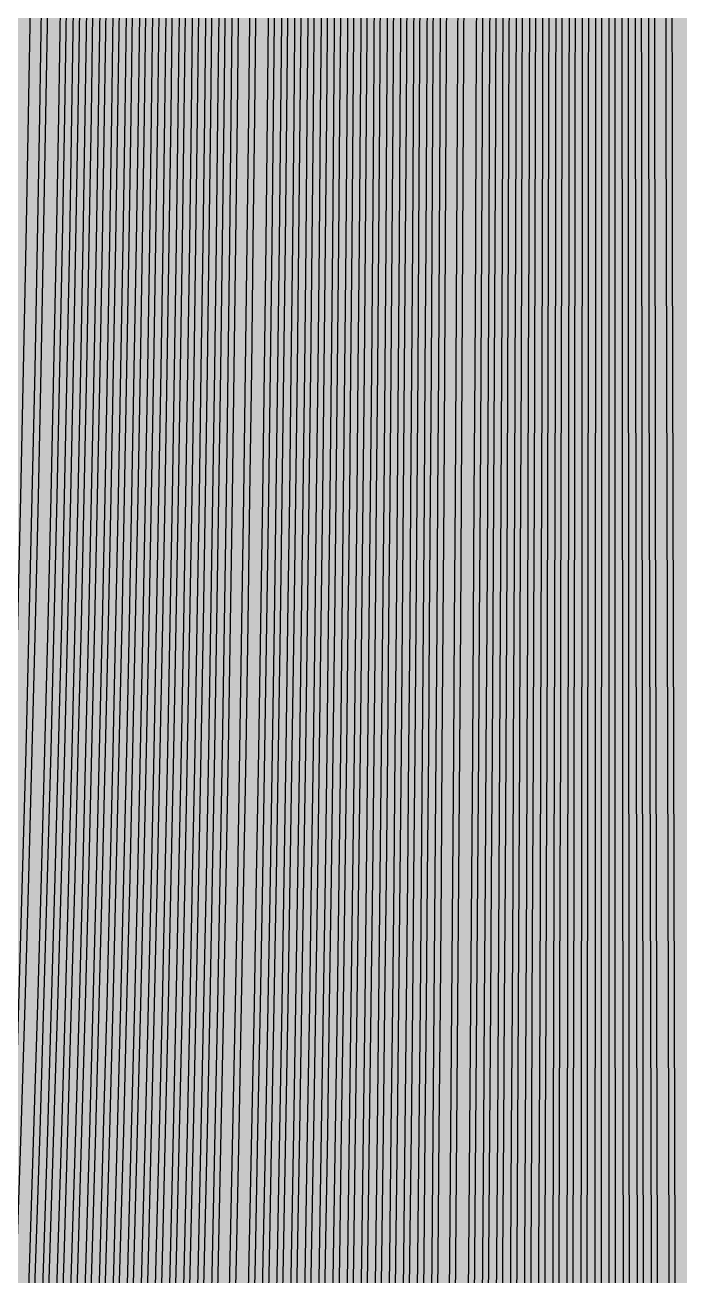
# Model space of a CAD drawing. Header units: metres. Extents: x -7231 to 10969, y -37556 to 1873.
# Drawn here: x 1465.3 to 1692.4, y -761.4 to -327.8 of the extents above; entities that cross this region are included whole.
import ezdxf

# ---------------------------------------------------------------- set-up
doc = ezdxf.new("R2010")
doc.units = ezdxf.units.M
doc.layers.add('Metal1', color=4, linetype='CONTINUOUS')
doc.layers.add('Polyimide', color=7, linetype='CONTINUOUS')

msp = doc.modelspace()

# ---------------------------------------------------------------- hatches: boundary and pattern name
at = {"layer": 'Polyimide'}
msp.add_hatch(color=7, dxfattribs=at).paths.add_polyline_path([(4065.69, -468), (4066.67, -501.99), (4068.51, -535.99), (4071.41, -569.99), (4075.54, -603.99), (4081.04, -637.99), (4088.01, -671.99), (4096.52, -705.98), (4106.62, -739.98), (4118.33, -773.98), (4131.63, -807.98), (4146.49, -841.98), (4162.87, -875.98), (4180.68, -909.97), (4199.83, -943.97), (4220.22, -977.97), (4241.73, -1011.97), (4264.21, -1045.97), (4287.52, -1079.96), (4311.51, -1113.96), (4336.01, -1147.96), (4360.86, -1181.96), (4385.88, -1215.96), (4410.89, -1249.96), (4435.74, -1283.95), (4460.24, -1317.95), (4484.23, -1351.95), (4507.54, -1385.95), (4530.02, -1419.95), (4551.53, -1453.94), (4571.92, -1487.94), (4591.07, -1521.94), (4608.88, -1555.94), (4625.26, -1589.94), (4640.12, -1623.94), (4653.42, -1657.93), (4665.13, -1691.93), (4675.23, -1725.93), (4683.74, -1759.93), (4690.71, -1793.93), (4696.21, -1827.93), (4700.34, -1861.92), (4703.24, -1895.92), (4705.08, -1929.92), (4706.06, -1963.92), (4706.44, -1997.92), (4706.5, -2031.91), (4706.5, -4793.02), (4709.95, -4838.39), (4720.22, -4882.71), (4737.08, -4924.98), (4760.13, -4964.2), (4788.85, -4999.49), (4822.58, -5030.03), (4860.53, -5055.12), (4901.85, -5074.18), (4901.85, -5074.18), (4970.68, -5105.23), (5034.7, -5145.26), (5092.76, -5193.54), (5143.8, -5249.19), (5186.89, -5311.2), (5221.24, -5378.44), (5246.23, -5449.69), (5261.41, -5523.66), (5266.5, -5599), (5261.41, -5674.34), (5246.23, -5748.31), (5221.24, -5819.56), (5186.89, -5886.8), (5143.8, -5948.81), (5092.76, -6004.46), (5034.7, -6052.74), (4970.68, -6092.77), (4901.85, -6123.82), (4860.53, -6142.88), (4822.58, -6167.97), (4788.85, -6198.51), (4760.13, -6233.8), (4737.08, -6273.02), (4720.22, -6315.29), (4709.95, -6359.61), (4706.5, -6404.98), (4706.5, -9221.52), (4709.95, -9266.88), (4720.22, -9311.21), (4737.08, -9353.47), (4760.13, -9392.7), (4788.85, -9427.98), (4822.58, -9458.52), (4860.53, -9483.61), (4901.85, -9502.67), (4970.68, -9533.72), (5034.7, -9573.75), (5092.76, -9622.03), (5143.8, -9677.68), (5186.89, -9739.69), (5221.24, -9806.94), (5246.23, -9878.19), (5261.41, -9952.16), (5266.5, -10027.49), (5261.41, -10102.83), (5246.23, -10176.8), (5221.24, -10248.05), (5186.89, -10315.3), (5143.8, -10377.31), (5092.76, -10432.96), (5034.7, -10481.24), (4970.68, -10521.27), (4901.85, -10552.32), (4860.53, -10571.38), (4822.58, -10596.46), (4788.85, -10627), (4760.13, -10662.29), (4737.08, -10701.52), (4720.22, -10743.78), (4709.95, -10788.1), (4706.5, -10833.47), (4706.5, -13650.01), (4709.95, -13695.38), (4720.22, -13739.7), (4737.08, -13781.96), (4760.13, -13821.19), (4788.85, -13856.48), (4822.58, -13887.02), (4860.53, -13912.11), (4901.85, -13931.17), (4970.68, -13962.22), (5034.7, -14002.25), (5092.76, -14050.53), (5143.8, -14106.18), (5186.89, -14168.19), (5221.24, -14235.43), (5246.23, -14306.68), (5261.41, -14380.65), (5266.5, -14455.99), (5261.41, -14531.33), (5246.23, -14605.29), (5221.24, -14676.55), (5186.89, -14743.79), (5143.8, -14805.8), (5092.76, -14861.45), (5034.7, -14909.73), (4970.68, -14949.76), (4901.85, -14980.81), (4860.53, -14999.87), (4822.58, -15024.96), (4788.85, -15055.5), (4760.13, -15090.79), (4737.08, -15130.01), (4720.22, -15172.27), (4709.95, -15216.6), (4706.5, -15261.97), (4706.5, -15455.99), (4720.95, -15750.04), (4764.14, -16041.26), (4835.68, -16326.84), (4934.86, -16604.04), (5060.74, -16870.18), (5212.09, -17122.7), (5387.47, -17359.17), (5585.18, -17577.31), (5803.32, -17775.02), (6039.79, -17950.4), (6292.31, -18101.75), (6558.45, -18227.63), (6835.65, -18326.81), (7121.23, -18398.34), (7412.45, -18441.54), (7706.5, -18455.99), (9969.01, -18455.99), (10047.42, -18459.84), (10125.08, -18471.36), (10201.23, -18490.44), (10275.15, -18516.89), (10346.12, -18550.45), (10413.46, -18590.81), (10476.52, -18637.58), (10534.69, -18690.3), (10587.41, -18748.47), (10634.18, -18811.53), (10674.54, -18878.87), (10708.11, -18949.84), (10734.56, -19023.76), (10753.63, -19099.92), (10765.15, -19177.58), (10769.01, -19255.99), (10769.01, -20895.8), (10730.24, -20951.41), (10694.6, -21009.08), (10662.21, -21068.63), (10633.17, -21129.89), (10607.55, -21192.66), (10585.45, -21256.74), (10566.93, -21321.96), (10552.05, -21388.09), (10540.84, -21454.95), (10533.35, -21522.33), (10529.6, -21590.02), (10529.6, -21657.81), (10533.35, -21725.5), (10540.84, -21792.87), (10552.05, -21859.73), (10566.93, -21925.87), (10585.45, -21991.08), (10607.55, -22055.17), (10633.17, -22117.94), (10662.21, -22179.19), (10694.6, -22238.74), (10730.24, -22296.41), (10769.01, -22352.03), (10769.01, -32454.24), (10728.74, -32510.49), (10691.72, -32568.92), (10658.05, -32629.35), (10627.85, -32691.58), (10601.2, -32755.42), (10578.21, -32820.67), (10558.93, -32887.1), (10543.44, -32954.52), (10531.77, -33022.71), (10523.97, -33091.44), (10520.07, -33160.51), (10520.07, -33229.69), (10523.97, -33298.75), (10531.77, -33367.49), (10543.44, -33435.67), (10558.93, -33503.09), (10578.21, -33569.53), (10601.2, -33634.77), (10627.85, -33698.61), (10658.05, -33760.85), (10691.72, -33821.28), (10728.74, -33879.71), (10769.01, -33935.96), (10769.01, -36556), (10765.15, -36634.41), (10753.63, -36712.07), (10734.56, -36788.23), (10708.11, -36862.15), (10674.54, -36933.12), (10634.18, -37000.46), (10587.41, -37063.51), (10534.69, -37121.69), (10476.52, -37174.41), (10413.46, -37221.18), (10346.12, -37261.54), (10275.15, -37295.1), (10201.23, -37321.55), (10125.08, -37340.63), (10047.42, -37352.15), (9969.01, -37356), (-6231.01, -37356), (-6309.42, -37352.15), (-6387.08, -37340.63), (-6463.23, -37321.55), (-6537.15, -37295.1), (-6608.12, -37261.54), (-6675.46, -37221.18), (-6738.52, -37174.41), (-6796.69, -37121.69), (-6849.41, -37063.51), (-6896.18, -37000.46), (-6936.54, -36933.12), (-6970.11, -36862.15), (-6996.56, -36788.23), (-7015.63, -36712.07), (-7027.15, -36634.41), (-7031.01, -36556), (-7031.01, -33936), (-6990.74, -33879.75), (-6953.7, -33821.31), (-6920.03, -33760.88), (-6889.82, -33698.64), (-6863.18, -33634.8), (-6840.18, -33569.55), (-6820.9, -33503.11), (-6805.4, -33435.69), (-6793.74, -33367.49), (-6785.94, -33298.75), (-6782.03, -33229.68), (-6782.03, -33160.5), (-6785.94, -33091.43), (-6793.74, -33022.69), (-6805.4, -32954.5), (-6820.9, -32887.07), (-6840.18, -32820.63), (-6863.18, -32755.39), (-6889.82, -32691.54), (-6920.03, -32629.3), (-6953.7, -32568.87), (-6990.74, -32510.43), (-7031.01, -32454.18), (-7031.01, -22364.83), (-6990.74, -22308.58), (-6953.7, -22250.14), (-6920.03, -22189.71), (-6889.82, -22127.47), (-6863.18, -22063.62), (-6840.18, -21998.38), (-6820.9, -21931.94), (-6805.4, -21864.51), (-6793.74, -21796.32), (-6785.94, -21727.58), (-6782.03, -21658.51), (-6782.03, -21589.33), (-6785.94, -21520.26), (-6793.74, -21451.52), (-6805.4, -21383.32), (-6820.9, -21315.9), (-6840.18, -21249.46), (-6863.18, -21184.21), (-6889.82, -21120.37), (-6920.03, -21058.13), (-6953.7, -20997.7), (-6990.74, -20939.26), (-7031.01, -20883.01), (-7031.01, -19255.99), (-7027.15, -19177.58), (-7015.63, -19099.92), (-6996.56, -19023.76), (-6970.11, -18949.84), (-6936.54, -18878.87), (-6896.18, -18811.53), (-6849.41, -18748.47), (-6796.69, -18690.3), (-6738.52, -18637.58), (-6675.46, -18590.81), (-6608.12, -18550.45), (-6537.15, -18516.89), (-6463.23, -18490.44), (-6387.08, -18471.36), (-6309.42, -18459.84), (-6231.01, -18455.99), (-3968.5, -18455.99), (-3674.45, -18441.54), (-3383.23, -18398.34), (-3097.65, -18326.81), (-2820.45, -18227.63), (-2554.31, -18101.75), (-2301.79, -17950.4), (-2065.32, -17775.02), (-1847.18, -17577.31), (-1649.47, -17359.17), (-1474.09, -17122.7), (-1322.74, -16870.18), (-1196.86, -16604.04), (-1097.68, -16326.84), (-1026.14, -16041.26), (-982.95, -15750.04), (-968.5, -15455.99), (-968.5, -15261.97), (-971.95, -15216.6), (-982.22, -15172.27), (-999.08, -15130.01), (-1022.13, -15090.79), (-1050.85, -15055.5), (-1084.58, -15024.96), (-1122.53, -14999.87), (-1163.85, -14980.81), (-1232.68, -14949.76), (-1296.7, -14909.73), (-1354.76, -14861.45), (-1405.8, -14805.8), (-1448.89, -14743.79), (-1483.24, -14676.55), (-1508.23, -14605.29), (-1523.41, -14531.33), (-1528.5, -14455.99), (-1523.41, -14380.65), (-1508.23, -14306.68), (-1483.24, -14235.43), (-1448.89, -14168.19), (-1405.8, -14106.18), (-1354.76, -14050.53), (-1296.7, -14002.25), (-1232.68, -13962.22), (-1163.85, -13931.17), (-1122.53, -13912.11), (-1084.58, -13887.02), (-1050.85, -13856.48), (-1022.13, -13821.19), (-999.08, -13781.96), (-982.22, -13739.7), (-971.95, -13695.38), (-968.5, -13650.01), (-968.5, -12309.64), (-971.95, -12264.27), (-982.22, -12219.94), (-999.08, -12177.68), (-1022.13, -12138.46), (-1050.85, -12103.17), (-1084.58, -12072.63), (-1122.53, -12047.54), (-1163.85, -12028.48), (-1232.68, -11997.43), (-1296.7, -11957.4), (-1354.76, -11909.12), (-1405.8, -11853.47), (-1448.89, -11791.46), (-1483.24, -11724.22), (-1508.23, -11652.96), (-1523.41, -11579), (-1528.5, -11503.66), (-1523.41, -11428.32), (-1508.23, -11354.35), (-1483.24, -11283.1), (-1448.89, -11215.86), (-1405.8, -11153.85), (-1354.76, -11098.2), (-1296.7, -11049.92), (-1232.68, -11009.89), (-1163.85, -10978.84), (-1122.53, -10959.78), (-1084.58, -10934.69), (-1050.85, -10904.15), (-1022.13, -10868.86), (-999.08, -10829.63), (-982.22, -10787.37), (-971.95, -10743.05), (-968.5, -10697.68), (-968.5, -9357.31), (-971.95, -9311.94), (-982.22, -9267.62), (-999.08, -9225.35), (-1022.13, -9186.13), (-1050.85, -9150.84), (-1084.58, -9120.3), (-1122.53, -9095.21), (-1163.85, -9076.15), (-1163.85, -9076.15), (-1232.68, -9045.1), (-1296.7, -9005.07), (-1354.76, -8956.79), (-1405.8, -8901.14), (-1448.89, -8839.13), (-1483.24, -8771.89), (-1508.23, -8700.64), (-1523.41, -8626.67), (-1528.5, -8551.33), (-1523.41, -8475.99), (-1508.23, -8402.02), (-1483.24, -8330.77), (-1448.89, -8263.53), (-1405.8, -8201.52), (-1354.76, -8145.87), (-1296.7, -8097.59), (-1232.68, -8057.56), (-1163.85, -8026.51), (-1163.85, -8026.51), (-1122.53, -8007.45), (-1084.58, -7982.36), (-1050.85, -7951.82), (-1022.13, -7916.53), (-999.08, -7877.31), (-982.22, -7835.04), (-971.95, -7790.72), (-968.5, -7745.35), (-968.5, -6404.98), (-971.95, -6359.61), (-982.22, -6315.29), (-999.08, -6273.02), (-1022.13, -6233.8), (-1050.85, -6198.51), (-1084.58, -6167.97), (-1122.53, -6142.88), (-1163.85, -6123.82), (-1163.85, -6123.82), (-1232.68, -6092.77), (-1296.7, -6052.74), (-1354.76, -6004.46), (-1405.8, -5948.81), (-1448.89, -5886.8), (-1483.24, -5819.56), (-1508.23, -5748.31), (-1523.41, -5674.34), (-1528.5, -5599), (-1523.41, -5523.66), (-1508.23, -5449.69), (-1483.24, -5378.44), (-1448.89, -5311.2), (-1405.8, -5249.19), (-1354.76, -5193.54), (-1296.7, -5145.26), (-1232.68, -5105.23), (-1163.85, -5074.18), (-1163.85, -5074.18), (-1122.53, -5055.12), (-1084.58, -5030.03), (-1050.85, -4999.49), (-1022.13, -4964.2), (-999.08, -4924.98), (-982.22, -4882.71), (-971.95, -4838.39), (-968.5, -4793.02), (-968.5, -2031.91), (-968.44, -1997.92), (-968.06, -1963.92), (-967.05, -1929.92), (-965.18, -1895.92), (-962.22, -1861.92), (-958.01, -1827.93), (-952.41, -1793.93), (-945.31, -1759.93), (-936.64, -1725.93), (-926.35, -1691.93), (-914.43, -1657.93), (-900.88, -1623.94), (-885.74, -1589.94), (-869.05, -1555.94), (-850.91, -1521.94), (-831.4, -1487.94), (-810.63, -1453.94), (-788.72, -1419.95), (-765.82, -1385.95), (-742.07, -1351.95), (-717.63, -1317.95), (-692.67, -1283.95), (-667.36, -1249.96), (-641.88, -1215.96), (-616.39, -1181.96), (-591.08, -1147.96), (-566.12, -1113.96), (-541.68, -1079.96), (-517.93, -1045.97), (-495.03, -1011.97), (-473.12, -977.97), (-452.35, -943.97), (-432.84, -909.97), (-414.7, -875.98), (-398.01, -841.98), (-382.87, -807.98), (-369.32, -773.98), (-357.4, -739.98), (-347.11, -705.98), (-338.44, -671.99), (-331.34, -637.99), (-325.74, -603.99), (-321.53, -569.99), (-318.57, -535.99), (-316.7, -501.99), (-315.69, -468), (-315.31, -434), (-315.25, -400), (-315.25, 401), (-315.25, 451), (-315.25, 1644), (-270.25, 1644), (-270.03, 1637.13), (-269.35, 1630.29), (-268.23, 1623.52), (-266.67, 1616.82), (-264.68, 1610.25), (-262.26, 1603.82), (-259.42, 1597.56), (-256.18, 1591.5), (-252.55, 1585.67), (-248.55, 1580.08), (-244.19, 1574.77), (-239.5, 1569.75), (-234.48, 1565.06), (-229.17, 1560.7), (-223.58, 1556.7), (-217.75, 1553.07), (-211.69, 1549.83), (-205.43, 1546.99), (-199, 1544.57), (-192.43, 1542.58), (-185.73, 1541.02), (-178.96, 1539.9), (-172.12, 1539.22), (-165.25, 1539), (-158.38, 1539.22), (-151.54, 1539.9), (-144.77, 1541.02), (-138.07, 1542.58), (-131.5, 1544.57), (-125.07, 1546.99), (-118.81, 1549.83), (-112.75, 1553.07), (-106.92, 1556.7), (-101.33, 1560.7), (-96.02, 1565.06), (-91, 1569.75), (-86.31, 1574.77), (-81.95, 1580.08), (-77.95, 1585.67), (-74.32, 1591.5), (-71.08, 1597.56), (-68.24, 1603.82), (-65.82, 1610.25), (-63.83, 1616.82), (-62.27, 1623.52), (-61.15, 1630.29), (-60.47, 1637.13), (-60.25, 1644), (1853, 1644), (1853, 1573), (3815.25, 1573), (3815.46, 1579.54), (3816.11, 1586.05), (3817.17, 1592.51), (3818.66, 1598.88), (3820.56, 1605.14), (3822.86, 1611.27), (3825.56, 1617.23), (3828.65, 1623), (3832.1, 1628.56), (3835.91, 1633.88), (3840.07, 1638.93), (3844.54, 1643.71), (3849.32, 1648.18), (3854.37, 1652.34), (3859.69, 1656.15), (3865.25, 1659.6), (3871.02, 1662.69), (3876.98, 1665.39), (3883.11, 1667.69), (3889.37, 1669.59), (3895.74, 1671.08), (3902.2, 1672.14), (3908.71, 1672.79), (3915.25, 1673), (3921.79, 1672.79), (3928.3, 1672.14), (3934.76, 1671.08), (3941.13, 1669.59), (3947.39, 1667.69), (3953.52, 1665.39), (3959.48, 1662.69), (3965.25, 1659.6), (3970.81, 1656.15), (3976.13, 1652.34), (3981.18, 1648.18), (3985.96, 1643.71), (3990.43, 1638.93), (3994.59, 1633.88), (3998.4, 1628.56), (4001.85, 1623), (4004.94, 1617.23), (4007.64, 1611.27), (4009.94, 1605.14), (4011.84, 1598.88), (4013.33, 1592.51), (4014.39, 1586.05), (4015.04, 1579.54), (4015.25, 1573), (4065.25, 1573), (4065.25, 451), (4065.25, 401), (4065.25, -400), (4065.31, -434), (4065.69, -468)])

# ---------------------------------------------------------------- linework, layer by layer
at = {"layer": 'Metal1'}
for points in [[(1467.14, -315.19), (1466.4, -359.21), (1465.59, -403.23), (1464.7, -447.25), (1463.73, -491.27), (1462.68, -535.29), (1461.56, -579.31), (1460.35, -623.33), (1459.06, -667.35), (1457.68, -711.38), (1456.23, -755.4), (1454.69, -799.42)], [(1458.86, -799.35), (1460.38, -755.33), (1461.82, -711.31), (1463.18, -667.29), (1464.45, -623.28), (1465.65, -579.26), (1466.77, -535.24), (1467.8, -491.23), (1468.76, -447.21), (1469.64, -403.19), (1470.45, -359.17), (1471.17, -315.16)], [(1473.17, -315.19), (1472.44, -359.21), (1471.64, -403.23), (1470.76, -447.25), (1469.8, -491.27), (1468.77, -535.29), (1467.65, -579.31), (1466.45, -623.33), (1465.18, -667.35), (1463.82, -711.37), (1462.38, -755.4), (1460.86, -799.42)], [(1465.44, -799.35), (1466.96, -755.33), (1468.39, -711.31), (1469.74, -667.29), (1471.01, -623.28), (1472.2, -579.26), (1473.31, -535.24), (1474.34, -491.23), (1475.29, -447.21), (1476.17, -403.19), (1476.97, -359.17), (1477.69, -315.16)], [(1479.69, -315.19), (1478.97, -359.21), (1478.17, -403.23), (1477.29, -447.25), (1476.34, -491.27), (1475.31, -535.29), (1474.2, -579.31), (1473.01, -623.33), (1471.74, -667.35), (1470.39, -711.37), (1468.95, -755.4), (1467.44, -799.42)], [(1470.36, -799.35), (1471.83, -755.33), (1473.22, -711.31), (1474.53, -667.3), (1475.77, -623.28), (1476.93, -579.26), (1478.01, -535.24), (1479.01, -491.23), (1479.94, -447.21), (1480.79, -403.19), (1481.57, -359.17), (1482.27, -315.16)], [(1484.27, -315.19), (1483.57, -359.21), (1482.79, -403.23), (1481.94, -447.25), (1481.01, -491.27), (1480.01, -535.29), (1478.93, -579.31), (1477.77, -623.33), (1476.53, -667.35), (1475.22, -711.37), (1473.83, -755.39), (1472.36, -799.42)], [(1475.27, -799.35), (1476.7, -755.33), (1478.06, -711.31), (1479.33, -667.3), (1480.53, -623.28), (1481.66, -579.26), (1482.71, -535.24), (1483.69, -491.23), (1484.59, -447.21), (1485.42, -403.19), (1486.17, -359.17), (1486.85, -315.16)], [(1488.85, -315.19), (1488.17, -359.21), (1487.42, -403.23), (1486.59, -447.25), (1485.69, -491.27), (1484.71, -535.29), (1483.66, -579.31), (1482.53, -623.33), (1481.33, -667.35), (1480.06, -711.37), (1478.7, -755.39), (1477.27, -799.41)], [(1480.19, -799.35), (1481.58, -755.33), (1482.89, -711.31), (1484.13, -667.3), (1485.3, -623.28), (1486.39, -579.26), (1487.41, -535.24), (1488.36, -491.23), (1489.24, -447.21), (1490.04, -403.19), (1490.77, -359.17), (1491.44, -315.16)], [(1493.44, -315.19), (1492.77, -359.21), (1492.04, -403.23), (1491.24, -447.25), (1490.36, -491.27), (1489.41, -535.29), (1488.39, -579.31), (1487.3, -623.33), (1486.13, -667.35), (1484.89, -711.37), (1483.58, -755.39), (1482.19, -799.41)], [(1485.1, -799.35), (1486.45, -755.33), (1487.73, -711.31), (1488.93, -667.3), (1490.06, -623.28), (1491.12, -579.26), (1492.11, -535.25), (1493.03, -491.23), (1493.88, -447.21), (1494.66, -403.19), (1495.38, -359.18), (1496.02, -315.16)], [(1498.02, -315.19), (1497.38, -359.21), (1496.66, -403.23), (1495.88, -447.25), (1495.03, -491.27), (1494.11, -535.29), (1493.12, -579.31), (1492.06, -623.33), (1490.93, -667.35), (1489.73, -711.37), (1488.45, -755.39), (1487.1, -799.41)], [(1490.02, -799.35), (1491.32, -755.33), (1492.56, -711.32), (1493.73, -667.3), (1494.83, -623.28), (1495.85, -579.26), (1496.81, -535.25), (1497.71, -491.23), (1498.53, -447.21), (1499.29, -403.19), (1499.98, -359.18), (1500.6, -315.16)], [(1502.6, -315.18), (1501.98, -359.21), (1501.29, -403.23), (1500.53, -447.25), (1499.71, -491.27), (1498.81, -535.29), (1497.85, -579.31), (1496.83, -623.33), (1495.73, -667.35), (1494.56, -711.37), (1493.32, -755.39), (1492.02, -799.41)], [(1494.93, -799.35), (1496.2, -755.33), (1497.4, -711.32), (1498.53, -667.3), (1499.59, -623.28), (1500.59, -579.26), (1501.52, -535.25), (1502.38, -491.23), (1503.18, -447.21), (1503.91, -403.19), (1504.58, -359.18), (1505.18, -315.16)], [(1507.18, -315.18), (1506.58, -359.21), (1505.91, -403.23), (1505.18, -447.25), (1504.38, -491.27), (1503.52, -535.29), (1502.59, -579.31), (1501.59, -623.33), (1500.53, -667.35), (1499.4, -711.37), (1498.2, -755.39), (1496.93, -799.41)], [(1499.85, -799.35), (1501.07, -755.33), (1502.23, -711.32), (1503.33, -667.3), (1504.35, -623.28), (1505.32, -579.26), (1506.22, -535.25), (1507.05, -491.23), (1507.83, -447.21), (1508.54, -403.19), (1509.18, -359.18), (1509.77, -315.16)], [(1511.77, -315.18), (1511.18, -359.2), (1510.54, -403.23), (1509.83, -447.25), (1509.05, -491.27), (1508.22, -535.29), (1507.32, -579.31), (1506.35, -623.33), (1505.33, -667.35), (1504.23, -711.37), (1503.07, -755.39), (1501.85, -799.41)], [(1504.76, -799.35), (1505.95, -755.34), (1507.07, -711.32), (1508.12, -667.3), (1509.12, -623.28), (1510.05, -579.27), (1510.92, -535.25), (1511.73, -491.23), (1512.48, -447.21), (1513.16, -403.19), (1513.79, -359.18), (1514.35, -315.16)], [(1516.35, -315.18), (1515.79, -359.2), (1515.16, -403.22), (1514.47, -447.24), (1513.73, -491.27), (1512.92, -535.29), (1512.05, -579.31), (1511.12, -623.33), (1510.12, -667.35), (1509.07, -711.37), (1507.95, -755.39), (1506.76, -799.41)], [(1509.68, -799.35), (1510.82, -755.34), (1511.9, -711.32), (1512.92, -667.3), (1513.88, -623.28), (1514.78, -579.27), (1515.62, -535.25), (1516.4, -491.23), (1517.12, -447.21), (1517.79, -403.2), (1518.39, -359.18), (1518.93, -315.16)], [(1520.93, -315.18), (1520.39, -359.2), (1519.78, -403.22), (1519.12, -447.24), (1518.4, -491.26), (1517.62, -535.29), (1516.78, -579.31), (1515.88, -623.33), (1514.92, -667.35), (1513.9, -711.37), (1512.82, -755.39), (1511.68, -799.41)], [(1514.59, -799.36), (1515.69, -755.34), (1516.74, -711.32), (1517.72, -667.3), (1518.65, -623.28), (1519.51, -579.27), (1520.32, -535.25), (1521.08, -491.23), (1521.77, -447.21), (1522.41, -403.2), (1522.99, -359.18), (1523.52, -315.16)], [(1525.52, -315.18), (1524.99, -359.2), (1524.41, -403.22), (1523.77, -447.24), (1523.08, -491.26), (1522.32, -535.28), (1521.51, -579.3), (1520.65, -623.33), (1519.72, -667.35), (1518.74, -711.37), (1517.69, -755.39), (1516.59, -799.41)], [(1519.51, -799.36), (1520.57, -755.34), (1521.57, -711.32), (1522.52, -667.3), (1523.41, -623.29), (1524.25, -579.27), (1525.03, -535.25), (1525.75, -491.23), (1526.42, -447.21), (1527.03, -403.2), (1527.59, -359.18), (1528.1, -315.16)], [(1530.1, -315.18), (1529.59, -359.2), (1529.03, -403.22), (1528.42, -447.24), (1527.75, -491.26), (1527.02, -535.28), (1526.25, -579.3), (1525.41, -623.32), (1524.52, -667.34), (1523.57, -711.37), (1522.57, -755.39), (1521.51, -799.41)], [(1524.42, -799.36), (1525.44, -755.34), (1526.41, -711.32), (1527.32, -667.3), (1528.17, -623.29), (1528.98, -579.27), (1529.73, -535.25), (1530.42, -491.23), (1531.07, -447.21), (1531.66, -403.2), (1532.2, -359.18), (1532.68, -315.16)], [(1534.68, -315.18), (1534.2, -359.2), (1533.66, -403.22), (1533.07, -447.24), (1532.42, -491.26), (1531.73, -535.28), (1530.98, -579.3), (1530.17, -623.32), (1529.32, -667.34), (1528.41, -711.36), (1527.44, -755.38), (1526.42, -799.4)], [(1529.34, -799.36), (1530.32, -755.34), (1531.24, -711.32), (1532.12, -667.3), (1532.94, -623.29), (1533.71, -579.27), (1534.43, -535.25), (1535.1, -491.23), (1535.71, -447.22), (1536.28, -403.2), (1536.8, -359.18), (1537.27, -315.16)], [(1539.27, -315.18), (1538.8, -359.2), (1538.28, -403.22), (1537.71, -447.24), (1537.1, -491.26), (1536.43, -535.28), (1535.71, -579.3), (1534.94, -623.32), (1534.12, -667.34), (1533.24, -711.36), (1532.31, -755.38), (1531.33, -799.4)], [(1535.5, -799.36), (1536.46, -755.34), (1537.38, -711.32), (1538.24, -667.31), (1539.04, -623.29), (1539.8, -579.27), (1540.51, -535.25), (1541.17, -491.23), (1541.77, -447.22), (1542.33, -403.2), (1542.84, -359.18), (1543.3, -315.16)], [(1545.3, -315.18), (1544.84, -359.2), (1544.33, -403.22), (1543.77, -447.24), (1543.17, -491.26), (1542.51, -535.28), (1541.8, -579.3), (1541.04, -623.32), (1540.24, -667.34), (1539.38, -711.36), (1538.46, -755.38), (1537.5, -799.4)], [(1542.08, -799.36), (1543.04, -755.34), (1543.94, -711.32), (1544.8, -667.31), (1545.6, -623.29), (1546.35, -579.27), (1547.05, -535.25), (1547.7, -491.23), (1548.3, -447.22), (1548.86, -403.2), (1549.36, -359.18), (1549.82, -315.16)], [(1551.82, -315.18), (1551.36, -359.2), (1550.86, -403.22), (1550.3, -447.24), (1549.7, -491.26), (1549.05, -535.28), (1548.35, -579.3), (1547.6, -623.32), (1546.8, -667.34), (1545.94, -711.36), (1545.04, -755.38), (1544.08, -799.4)], [(1547, -799.36), (1547.91, -755.34), (1548.78, -711.32), (1549.59, -667.31), (1550.36, -623.29), (1551.08, -579.27), (1551.75, -535.25), (1552.38, -491.23), (1552.95, -447.22), (1553.48, -403.2), (1553.96, -359.18), (1554.4, -315.16)], [(1556.4, -315.18), (1555.96, -359.2), (1555.48, -403.22), (1554.95, -447.24), (1554.37, -491.26), (1553.75, -535.28), (1553.08, -579.3), (1552.36, -623.32), (1551.59, -667.34), (1550.78, -711.36), (1549.91, -755.38), (1549, -799.4)], [(1551.91, -799.36), (1552.79, -755.34), (1553.61, -711.32), (1554.39, -667.31), (1555.13, -623.29), (1555.81, -579.27), (1556.45, -535.25), (1557.05, -491.23), (1557.6, -447.22), (1558.1, -403.2), (1558.57, -359.18), (1558.98, -315.16)], [(1560.98, -315.18), (1560.57, -359.2), (1560.1, -403.22), (1559.6, -447.24), (1559.05, -491.26), (1558.45, -535.28), (1557.81, -579.3), (1557.13, -623.32), (1556.39, -667.34), (1555.61, -711.36), (1554.79, -755.38), (1553.91, -799.4)], [(1556.83, -799.36), (1557.66, -755.34), (1558.45, -711.33), (1559.19, -667.31), (1559.89, -623.29), (1560.54, -579.27), (1561.15, -535.25), (1561.72, -491.24), (1562.25, -447.22), (1562.73, -403.2), (1563.17, -359.18), (1563.56, -315.16)], [(1565.56, -315.18), (1565.17, -359.2), (1564.73, -403.22), (1564.25, -447.24), (1563.72, -491.26), (1563.15, -535.28), (1562.54, -579.3), (1561.89, -623.32), (1561.19, -667.34), (1560.45, -711.36), (1559.66, -755.38), (1558.83, -799.4)], [(1561.74, -799.36), (1562.53, -755.34), (1563.28, -711.33), (1563.99, -667.31), (1564.65, -623.29), (1565.28, -579.27), (1565.86, -535.25), (1566.4, -491.24), (1566.9, -447.22), (1567.35, -403.2), (1567.77, -359.18), (1568.15, -315.16)], [(1570.15, -315.18), (1569.77, -359.2), (1569.35, -403.22), (1568.89, -447.24), (1568.4, -491.26), (1567.86, -535.28), (1567.28, -579.3), (1566.65, -623.32), (1565.99, -667.34), (1565.28, -711.36), (1564.53, -755.38), (1563.74, -799.4)], [(1566.66, -799.36), (1567.41, -755.35), (1568.12, -711.33), (1568.79, -667.31), (1569.42, -623.29), (1570.01, -579.27), (1570.56, -535.25), (1571.07, -491.24), (1571.54, -447.22), (1571.98, -403.2), (1572.37, -359.18), (1572.73, -315.16)], [(1574.73, -315.18), (1574.37, -359.2), (1573.98, -403.22), (1573.54, -447.24), (1573.07, -491.26), (1572.56, -535.28), (1572.01, -579.3), (1571.42, -623.32), (1570.79, -667.34), (1570.12, -711.36), (1569.41, -755.38), (1568.66, -799.4)], [(1571.57, -799.36), (1572.28, -755.35), (1572.95, -711.33), (1573.59, -667.31), (1574.18, -623.29), (1574.74, -579.27), (1575.26, -535.26), (1575.74, -491.24), (1576.19, -447.22), (1576.6, -403.2), (1576.98, -359.18), (1577.31, -315.16)], [(1579.31, -315.18), (1578.98, -359.2), (1578.6, -403.22), (1578.19, -447.24), (1577.74, -491.26), (1577.26, -535.28), (1576.74, -579.3), (1576.18, -623.32), (1575.59, -667.34), (1574.95, -711.36), (1574.28, -755.38), (1573.57, -799.4)], [(1576.49, -799.37), (1577.16, -755.35), (1577.79, -711.33), (1578.38, -667.31), (1578.95, -623.29), (1579.47, -579.27), (1579.96, -535.26), (1580.42, -491.24), (1580.84, -447.22), (1581.23, -403.2), (1581.58, -359.18), (1581.9, -315.16)], [(1583.9, -315.18), (1583.58, -359.2), (1583.23, -403.22), (1582.84, -447.24), (1582.42, -491.26), (1581.96, -535.28), (1581.47, -579.3), (1580.95, -623.32), (1580.38, -667.34), (1579.79, -711.36), (1579.16, -755.38), (1578.49, -799.4)], [(1581.4, -799.37), (1582.03, -755.35), (1582.62, -711.33), (1583.18, -667.31), (1583.71, -623.29), (1584.2, -579.28), (1584.66, -535.26), (1585.09, -491.24), (1585.49, -447.22), (1585.85, -403.2), (1586.18, -359.18), (1586.48, -315.17)], [(1588.48, -315.18), (1588.18, -359.2), (1587.85, -403.22), (1587.49, -447.24), (1587.09, -491.26), (1586.66, -535.28), (1586.2, -579.3), (1585.71, -623.32), (1585.18, -667.34), (1584.62, -711.36), (1584.03, -755.38), (1583.4, -799.4)], [(1586.32, -799.37), (1586.9, -755.35), (1587.46, -711.33), (1587.98, -667.31), (1588.47, -623.29), (1588.93, -579.28), (1589.37, -535.26), (1589.77, -491.24), (1590.13, -447.22), (1590.47, -403.2), (1590.78, -359.18), (1591.06, -315.17)], [(1593.06, -315.18), (1592.78, -359.2), (1592.47, -403.22), (1592.13, -447.24), (1591.77, -491.26), (1591.37, -535.28), (1590.93, -579.3), (1590.47, -623.32), (1589.98, -667.34), (1589.46, -711.36), (1588.9, -755.38), (1588.32, -799.39)], [(1591.23, -799.37), (1591.78, -755.35), (1592.29, -711.33), (1592.78, -667.31), (1593.24, -623.29), (1593.67, -579.28), (1594.07, -535.26), (1594.44, -491.24), (1594.78, -447.22), (1595.1, -403.2), (1595.39, -359.18), (1595.65, -315.17)], [(1597.65, -315.18), (1597.39, -359.2), (1597.1, -403.22), (1596.78, -447.24), (1596.44, -491.26), (1596.07, -535.28), (1595.67, -579.3), (1595.24, -623.31), (1594.78, -667.33), (1594.29, -711.35), (1593.78, -755.37), (1593.23, -799.39)], [(1596.15, -799.37), (1596.65, -755.35), (1597.13, -711.33), (1597.58, -667.31), (1598, -623.3), (1598.4, -579.28), (1598.77, -535.26), (1599.11, -491.24), (1599.43, -447.22), (1599.72, -403.2), (1599.99, -359.18), (1600.23, -315.17)], [(1602.23, -315.18), (1601.99, -359.2), (1601.72, -403.22), (1601.43, -447.24), (1601.11, -491.26), (1600.77, -535.27), (1600.4, -579.29), (1600, -623.31), (1599.58, -667.33), (1599.13, -711.35), (1598.65, -755.37), (1598.15, -799.39)], [(1601.06, -799.37), (1601.53, -755.35), (1601.96, -711.33), (1602.38, -667.31), (1602.77, -623.3), (1603.13, -579.28), (1603.47, -535.26), (1603.79, -491.24), (1604.08, -447.22), (1604.35, -403.2), (1604.59, -359.19), (1604.81, -315.17)], [(1606.81, -315.18), (1606.59, -359.2), (1606.35, -403.22), (1606.08, -447.24), (1605.79, -491.25), (1605.47, -535.27), (1605.13, -579.29), (1604.77, -623.31), (1604.38, -667.33), (1603.96, -711.35), (1603.53, -755.37), (1603.06, -799.39)], [(1605.98, -799.37), (1606.4, -755.35), (1606.8, -711.33), (1607.18, -667.32), (1607.53, -623.3), (1607.86, -579.28), (1608.17, -535.26), (1608.46, -491.24), (1608.73, -447.22), (1608.97, -403.2), (1609.19, -359.19), (1609.39, -315.17)], [(1611.39, -315.18), (1611.19, -359.2), (1610.97, -403.21), (1610.73, -447.23), (1610.46, -491.25), (1610.17, -535.27), (1609.86, -579.29), (1609.53, -623.31), (1609.18, -667.33), (1608.8, -711.35), (1608.4, -755.37), (1607.98, -799.39)], [(1612.14, -799.37), (1612.55, -755.35), (1612.93, -711.33), (1613.3, -667.32), (1613.64, -623.3), (1613.95, -579.28), (1614.25, -535.26), (1614.53, -491.24), (1614.79, -447.22), (1615.02, -403.2), (1615.23, -359.19), (1615.43, -315.17)], [(1617.43, -315.18), (1617.23, -359.2), (1617.02, -403.21), (1616.79, -447.23), (1616.53, -491.25), (1616.25, -535.27), (1615.95, -579.29), (1615.64, -623.31), (1615.29, -667.33), (1614.93, -711.35), (1614.55, -755.37), (1614.14, -799.39)], [(1618.73, -799.37), (1619.12, -755.35), (1619.5, -711.33), (1619.85, -667.32), (1620.19, -623.3), (1620.5, -579.28), (1620.79, -535.26), (1621.06, -491.24), (1621.32, -447.22), (1621.55, -403.2), (1621.76, -359.19), (1621.94, -315.17)], [(1623.94, -315.18), (1623.76, -359.2), (1623.55, -403.21), (1623.32, -447.23), (1623.06, -491.25), (1622.79, -535.27), (1622.5, -579.29), (1622.19, -623.31), (1621.85, -667.33), (1621.5, -711.35), (1621.12, -755.37), (1620.73, -799.39)], [(1623.64, -799.37), (1624, -755.35), (1624.33, -711.34), (1624.65, -667.32), (1624.95, -623.3), (1625.23, -579.28), (1625.49, -535.26), (1625.74, -491.24), (1625.96, -447.22), (1626.17, -403.21), (1626.36, -359.19), (1626.53, -315.17)], [(1628.53, -315.18), (1628.36, -359.19), (1628.17, -403.21), (1627.96, -447.23), (1627.74, -491.25), (1627.49, -535.27), (1627.23, -579.29), (1626.95, -623.31), (1626.65, -667.33), (1626.33, -711.35), (1626, -755.37), (1625.64, -799.39)], [(1628.56, -799.37), (1628.87, -755.36), (1629.17, -711.34), (1629.45, -667.32), (1629.72, -623.3), (1629.96, -579.28), (1630.2, -535.26), (1630.41, -491.24), (1630.61, -447.22), (1630.79, -403.21), (1630.96, -359.19), (1631.11, -315.17)], [(1633.11, -315.17), (1632.96, -359.19), (1632.79, -403.21), (1632.61, -447.23), (1632.41, -491.25), (1632.2, -535.27), (1631.96, -579.29), (1631.72, -623.31), (1631.45, -667.33), (1631.17, -711.35), (1630.87, -755.37), (1630.56, -799.39)], [(1633.47, -799.37), (1633.75, -755.36), (1634.01, -711.34), (1634.25, -667.32), (1634.48, -623.3), (1634.7, -579.28), (1634.9, -535.26), (1635.09, -491.24), (1635.26, -447.22), (1635.42, -403.21), (1635.56, -359.19), (1635.69, -315.17)], [(1637.69, -315.17), (1637.56, -359.19), (1637.42, -403.21), (1637.26, -447.23), (1637.09, -491.25), (1636.9, -535.27), (1636.7, -579.29), (1636.48, -623.31), (1636.25, -667.33), (1636.01, -711.35), (1635.75, -755.37), (1635.47, -799.39)], [(1638.39, -799.38), (1638.62, -755.36), (1638.84, -711.34), (1639.05, -667.32), (1639.24, -623.3), (1639.43, -579.28), (1639.6, -535.26), (1639.76, -491.24), (1639.91, -447.23), (1640.04, -403.21), (1640.17, -359.19), (1640.28, -315.17)], [(1642.28, -315.17), (1642.17, -359.19), (1642.04, -403.21), (1641.91, -447.23), (1641.76, -491.25), (1641.6, -535.27), (1641.43, -579.29), (1641.24, -623.31), (1641.05, -667.33), (1640.84, -711.35), (1640.62, -755.37), (1640.39, -799.39)], [(1643.3, -799.38), (1643.49, -755.36), (1643.68, -711.34), (1643.85, -667.32), (1644.01, -623.3), (1644.16, -579.28), (1644.3, -535.26), (1644.43, -491.24), (1644.55, -447.23), (1644.67, -403.21), (1644.77, -359.19), (1644.86, -315.17)], [(1646.86, -315.17), (1646.77, -359.19), (1646.67, -403.21), (1646.55, -447.23), (1646.43, -491.25), (1646.3, -535.27), (1646.16, -579.29), (1646.01, -623.31), (1645.85, -667.33), (1645.68, -711.35), (1645.49, -755.37), (1645.3, -799.39)], [(1648.22, -799.38), (1648.37, -755.36), (1648.51, -711.34), (1648.65, -667.32), (1648.77, -623.3), (1648.89, -579.28), (1649, -535.26), (1649.11, -491.25), (1649.2, -447.23), (1649.29, -403.21), (1649.37, -359.19), (1649.44, -315.17)], [(1651.44, -315.17), (1651.37, -359.19), (1651.29, -403.21), (1651.2, -447.23), (1651.11, -491.25), (1651, -535.27), (1650.89, -579.29), (1650.77, -623.31), (1650.65, -667.33), (1650.51, -711.35), (1650.37, -755.37), (1650.22, -799.38)], [(1653.13, -799.38), (1653.24, -755.36), (1653.35, -711.34), (1653.44, -667.32), (1653.54, -623.3), (1653.62, -579.28), (1653.71, -535.27), (1653.78, -491.25), (1653.85, -447.23), (1653.91, -403.21), (1653.97, -359.19), (1654.03, -315.17)], [(1656.03, -315.17), (1655.97, -359.19), (1655.91, -403.21), (1655.85, -447.23), (1655.78, -491.25), (1655.71, -535.27), (1655.62, -579.29), (1655.54, -623.31), (1655.44, -667.33), (1655.35, -711.35), (1655.24, -755.36), (1655.13, -799.38)], [(1658.04, -799.38), (1658.11, -755.36), (1658.18, -711.34), (1658.24, -667.32), (1658.3, -623.3), (1658.36, -579.28), (1658.41, -535.27), (1658.45, -491.25), (1658.5, -447.23), (1658.54, -403.21), (1658.58, -359.19), (1658.61, -315.17)], [(1660.61, -315.17), (1660.58, -359.19), (1660.54, -403.21), (1660.5, -447.23), (1660.45, -491.25), (1660.41, -535.27), (1660.36, -579.29), (1660.3, -623.31), (1660.24, -667.33), (1660.18, -711.34), (1660.11, -755.36), (1660.04, -799.38)], [(1662.96, -799.38), (1662.99, -755.36), (1663.02, -711.34), (1663.04, -667.32), (1663.07, -623.3), (1663.09, -579.29), (1663.11, -535.27), (1663.13, -491.25), (1663.15, -447.23), (1663.16, -403.21), (1663.18, -359.19), (1663.19, -315.17)], [(1665.19, -315.17), (1665.18, -359.19), (1665.16, -403.21), (1665.15, -447.23), (1665.13, -491.25), (1665.11, -535.27), (1665.09, -579.29), (1665.07, -623.31), (1665.04, -667.32), (1665.02, -711.34), (1664.99, -755.36), (1664.96, -799.38)], [(1667.87, -799.38), (1667.86, -755.36), (1667.85, -711.34), (1667.84, -667.32), (1667.83, -623.31), (1667.82, -579.29), (1667.81, -535.27), (1667.8, -491.25), (1667.79, -447.23), (1667.79, -403.21), (1667.78, -359.19), (1667.77, -315.17)], [(1669.77, -315.17), (1669.78, -359.19), (1669.79, -403.21), (1669.79, -447.23), (1669.8, -491.25), (1669.81, -535.27), (1669.82, -579.29), (1669.83, -623.3), (1669.84, -667.32), (1669.85, -711.34), (1669.86, -755.36), (1669.87, -799.38)], [(1672.79, -799.38), (1672.74, -755.36), (1672.69, -711.34), (1672.64, -667.33), (1672.59, -623.31), (1672.55, -579.29), (1672.51, -535.27), (1672.48, -491.25), (1672.44, -447.23), (1672.41, -403.21), (1672.38, -359.19), (1672.36, -315.17)], [(1674.36, -315.17), (1674.38, -359.19), (1674.41, -403.21), (1674.44, -447.23), (1674.48, -491.25), (1674.51, -535.27), (1674.55, -579.28), (1674.59, -623.3), (1674.64, -667.32), (1674.69, -711.34), (1674.74, -755.36), (1674.79, -799.38)], [(1677.7, -799.38), (1677.61, -755.36), (1677.52, -711.34), (1677.44, -667.33), (1677.36, -623.31), (1677.28, -579.29), (1677.21, -535.27), (1677.15, -491.25), (1677.09, -447.23), (1677.04, -403.21), (1676.99, -359.19), (1676.94, -315.17)], [(1678.94, -315.17), (1678.99, -359.19), (1679.04, -403.21), (1679.09, -447.23), (1679.15, -491.25), (1679.21, -535.27), (1679.28, -579.28), (1679.36, -623.3), (1679.44, -667.32), (1679.52, -711.34), (1679.61, -755.36), (1679.7, -799.38)], [(1682.62, -799.38), (1682.48, -755.37), (1682.36, -711.35), (1682.23, -667.33), (1682.12, -623.31), (1682.02, -579.29), (1681.92, -535.27), (1681.82, -491.25), (1681.74, -447.23), (1681.66, -403.21), (1681.59, -359.19), (1681.52, -315.17)], [(1683.52, -315.17), (1683.59, -359.19), (1683.66, -403.21), (1683.74, -447.23), (1683.82, -491.25), (1683.92, -535.26), (1684.02, -579.28), (1684.12, -623.3), (1684.23, -667.32), (1684.36, -711.34), (1684.48, -755.36), (1684.62, -799.38)], [(1688.78, -799.38), (1688.63, -755.37), (1688.49, -711.35), (1688.35, -667.33), (1688.23, -623.31), (1688.11, -579.29), (1688, -535.27), (1687.89, -491.25), (1687.8, -447.23), (1687.71, -403.21), (1687.63, -359.19), (1687.56, -315.17)], [(1689.56, -315.17), (1689.63, -359.19), (1689.71, -403.21), (1689.8, -447.23), (1689.89, -491.25), (1690, -535.26), (1690.11, -579.28), (1690.23, -623.3), (1690.35, -667.32), (1690.49, -711.34), (1690.63, -755.36), (1690.78, -799.38)]]:
    msp.add_lwpolyline(points, dxfattribs=at)

doc.saveas('drawing.dxf')
